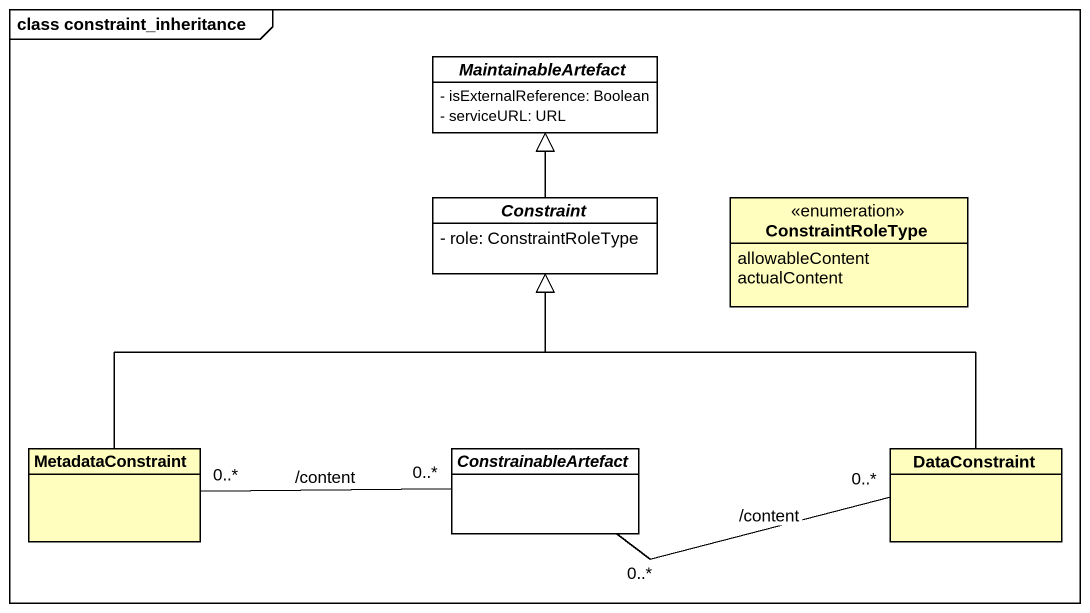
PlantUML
@startuml
mainframe class constraint_inheritance
hide circle
hide empty members
skinparam classAttributeIconSize 0
abstract class MaintainableArtefact #FFFFFF {
  - isExternalReference: Boolean
  - serviceURL: URL
}
abstract class Constraint #FFFFFF {
  - role: ConstraintRoleType
}
enum ConstraintRoleType #FFFEBF {
  allowableContent
  actualContent
}
class MetadataConstraint #FFFEBF
abstract class ConstrainableArtefact #FFFFFF
class DataConstraint #FFFEBF
Constraint -up-|> MaintainableArtefact
MetadataConstraint -up-|> Constraint
MetadataConstraint "0..*" -right- "0..*" ConstrainableArtefact : /content
ConstrainableArtefact "0..*" -right- "0..*" DataConstraint : /content
DataConstraint -up-|> Constraint
@enduml
